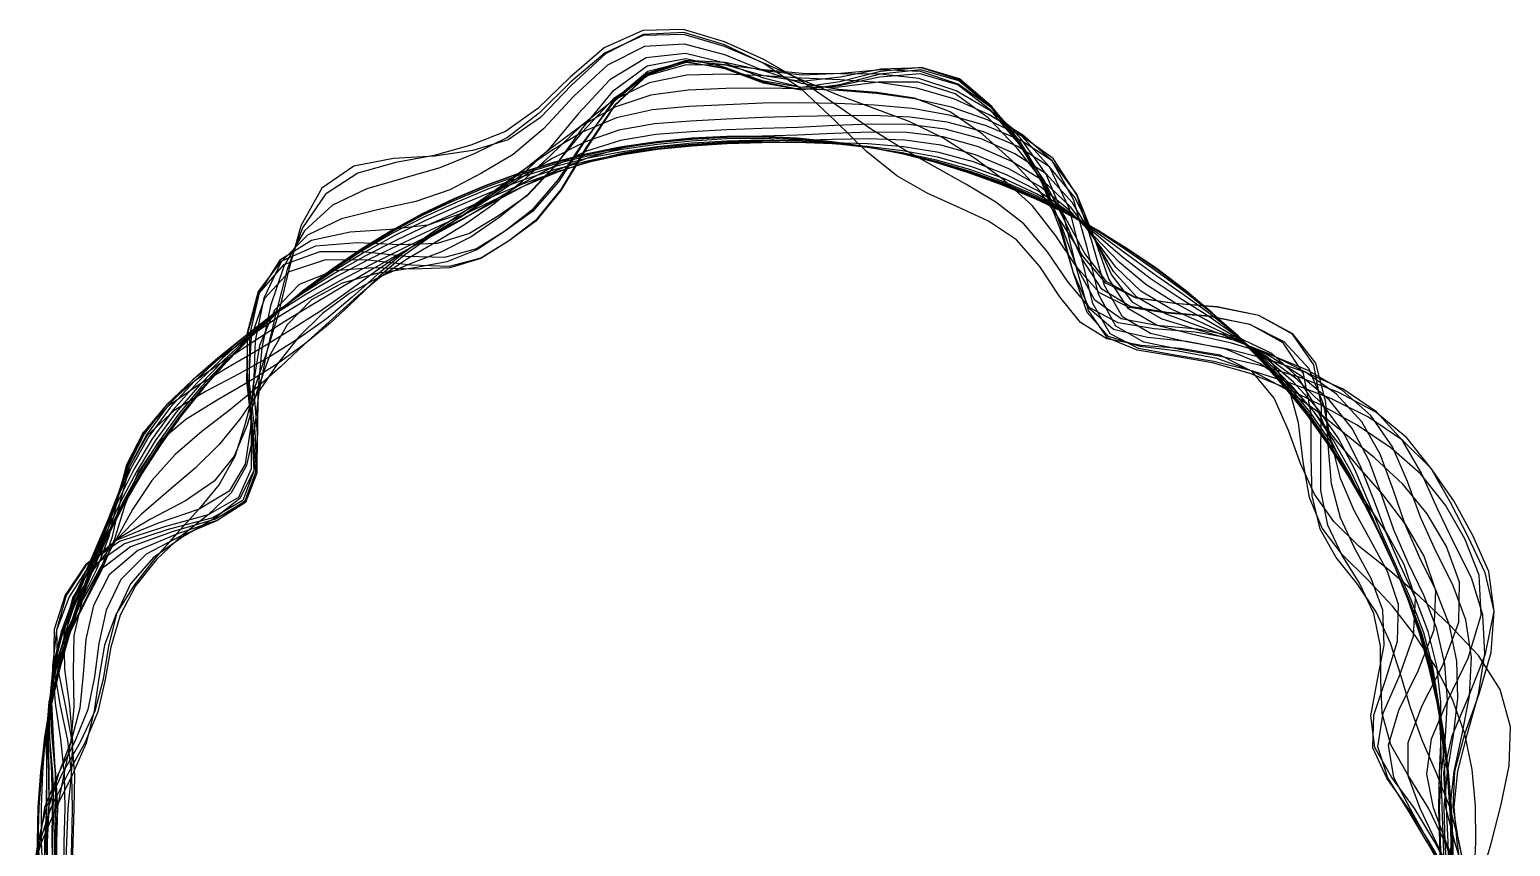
# Model space of a CAD drawing. Header units: millimetres. Extents: x -106 to 109, y -116 to 115.
# Drawn here: x -101.2 to 108.4, y -0.6 to 115.1 of the extents above; entities that cross this region are included whole.
import ezdxf

# ---------------------------------------------------------------- set-up
doc = ezdxf.new("R2010")
doc.units = ezdxf.units.MM
doc.header["$MEASUREMENT"] = 0
doc.layers.add('Layer 01', color=12, linetype='Continuous', true_color=0xc80000)

msp = doc.modelspace()

# ---------------------------------------------------------------- linework, layer by layer
at = {"layer": 'Layer 01'}
for points in [[(104.21, -5.2), (105.73, 0), (107.06, 5.34), (108.2, 10.83), (108.39, 16.34), (106.96, 21.62), (103.88, 26.45), (99.79, 30.78), (95.56, 34.78), (91.3, 38.49), (87, 41.9), (83.4, 45.42), (80.65, 49.29), (78.66, 53.63), (77, 58.32), (74.96, 62.9), (71.86, 66.67), (67.31, 69.01), (61.71, 69.93), (56.12, 70.37), (51.28, 71.32), (47.54, 73.6), (44.61, 77.27), (41.81, 81.56), (38.5, 85.33), (34.52, 87.97), (30.22, 89.94), (25.86, 91.93), (21.55, 94.41), (17.25, 97.85), (12.81, 102.2), (8, 106.71), (2.75, 110.3), (-2.82, 112.94), (-8.59, 114.69), (-14.34, 114.42), (-19.69, 111.68), (-24.47, 107.22), (-28.88, 102.65), (-33.43, 99.49), (-38.45, 97.97), (-43.85, 97.18), (-49.66, 96.86), (-55.29, 95.77), (-59.83, 92.63), (-62.79, 87.33), (-64.53, 80.92), (-65.97, 74.75), (-67.64, 69.35), (-69.34, 64.34), (-70.65, 59.29), (-72.13, 54.63), (-74.34, 50.68), (-77.22, 47.19), (-80.35, 43.76), (-83.43, 40.18), (-86.39, 36.42), (-88.92, 32.37), (-90.56, 27.93), (-91.39, 23.27), (-92.01, 18.6), (-93.18, 14.04), (-95.14, 9.52), (-97.45, 4.86), (-99.49, 0), (-101.17, -5.05)], [(103.26, -5.15), (103.49, 0), (103.47, 5.16), (103, 10.31), (101.92, 15.36), (100.18, 20.25), (97.8, 24.9), (94.9, 29.27), (91.74, 33.39), (88.23, 37.19), (84.59, 40.74), (81.73, 44.51), (79.94, 48.85), (79.05, 53.9), (78.41, 59.39), (77, 64.61), (74.08, 68.73), (69.49, 71.24), (63.78, 72.27), (57.99, 72.72), (52.89, 73.56), (48.89, 75.7), (45.79, 79.31), (42.87, 83.63), (39.52, 87.59), (35.58, 90.65), (31.31, 93.2), (26.92, 95.67), (22.42, 98.21), (17.82, 101.05), (13.08, 104.35), (8.08, 107.81), (2.76, 110.85), (-2.83, 113.36), (-8.63, 115.1), (-14.41, 114.98), (-19.84, 112.51), (-24.73, 108.33), (-29.24, 103.92), (-33.82, 100.65), (-38.74, 98.72), (-43.9, 97.29), (-49.36, 96.28), (-54.73, 94.79), (-59.29, 91.8), (-62.57, 87.04), (-64.71, 81.15), (-66.26, 75.08), (-67.64, 69.34), (-68.74, 63.78), (-69.41, 58.24), (-70.46, 53.37), (-72.64, 49.52), (-75.91, 46.39), (-79.67, 43.39), (-83.21, 40.07), (-86.17, 36.32), (-88.34, 32.15), (-89.66, 27.66), (-90.49, 23.04), (-91.53, 18.5), (-93.33, 14.07), (-95.8, 9.59), (-98.16, 4.9), (-99.76, 0), (-100.99, -5.04)], [(102.19, -5.1), (101.15, 0), (99.83, 4.98), (97.94, 9.8), (95.91, 14.46), (94.24, 19.05), (92.9, 23.65), (91.43, 28.2), (89.46, 32.56), (86.74, 36.56), (83.75, 40.33), (81.48, 44.37), (80.33, 49.09), (80.17, 54.66), (80.17, 60.73), (79.12, 66.39), (76.22, 70.72), (71.55, 73.36), (65.74, 74.49), (59.78, 74.96), (54.45, 75.73), (50.26, 77.82), (47.02, 81.45), (44.04, 85.91), (40.69, 90.17), (36.79, 93.73), (32.56, 96.9), (28.07, 99.77), (23.3, 102.08), (18.33, 103.95), (13.26, 105.82), (8.09, 107.97), (2.75, 110.36), (-2.81, 112.72), (-8.57, 114.4), (-14.32, 114.27), (-19.72, 111.83), (-24.58, 107.69), (-29.05, 103.26), (-33.54, 99.82), (-38.27, 97.5), (-43.1, 95.52), (-48.21, 94.04), (-53.45, 92.57), (-58.29, 90.25), (-62.26, 86.6), (-65.14, 81.68), (-67.06, 75.99), (-68.3, 70.03), (-68.87, 63.91), (-68.9, 57.81), (-69.42, 52.59), (-71.42, 48.7), (-75.02, 45.84), (-79.47, 43.28), (-83.69, 40.3), (-86.88, 36.62), (-88.89, 32.35), (-90, 27.76), (-90.76, 23.11), (-91.93, 18.58), (-93.99, 14.17), (-96.61, 9.67), (-98.83, 4.93), (-99.99, 0), (-100.76, -5.03)], [(101.18, -5.05), (99.1, 0), (96.81, 4.83), (93.95, 9.4), (91.48, 13.79), (90.23, 18.24), (90.06, 22.93), (89.99, 27.76), (89.08, 32.42), (87.02, 36.68), (84.51, 40.7), (82.53, 44.94), (81.56, 49.84), (81.54, 55.59), (81.65, 61.84), (80.57, 67.61), (77.55, 71.95), (72.79, 74.63), (66.91, 75.82), (60.86, 76.32), (55.41, 77.08), (51.15, 79.2), (47.91, 82.98), (44.97, 87.71), (41.68, 92.37), (37.87, 96.5), (33.69, 100.28), (29.1, 103.44), (24.05, 105.39), (18.73, 106.2), (13.36, 106.61), (8.06, 107.49), (2.73, 109.27), (-2.78, 111.51), (-8.47, 113.05), (-14.13, 112.73), (-19.41, 110.06), (-24.12, 105.7), (-28.43, 101.06), (-32.73, 97.4), (-37.2, 94.79), (-41.7, 92.42), (-46.53, 90.76), (-51.75, 89.64), (-57.04, 88.31), (-61.82, 85.99), (-65.57, 82.22), (-68, 77.06), (-69.27, 71.02), (-69.47, 64.46), (-68.97, 57.88), (-69.01, 52.27), (-70.78, 48.26), (-74.6, 45.59), (-79.72, 43.42), (-84.69, 40.79), (-88.28, 37.21), (-90.34, 32.88), (-91.37, 28.18), (-91.97, 23.42), (-92.94, 18.79), (-94.79, 14.29), (-97.15, 9.72), (-99.04, 4.94), (-99.79, 0), (-100.22, -5)], [(100.37, -5.01), (97.68, 0), (94.86, 4.73), (91.62, 9.17), (89.21, 13.45), (88.62, 17.91), (89.52, 22.79), (90.53, 27.92), (90.34, 32.88), (88.68, 37.38), (86.38, 41.6), (84.36, 45.94), (83.08, 50.77), (82.62, 56.33), (82.28, 62.33), (80.85, 67.84), (77.59, 72), (72.77, 74.6), (66.9, 75.81), (60.86, 76.32), (55.44, 77.11), (51.26, 79.37), (48.16, 83.41), (45.38, 88.52), (42.26, 93.65), (38.58, 98.31), (34.48, 102.62), (29.83, 106.01), (24.57, 107.67), (18.98, 107.64), (13.4, 106.94), (8.01, 106.89), (2.7, 108.22), (-2.75, 110.36), (-8.37, 111.74), (-13.92, 111.09), (-19.04, 107.99), (-23.55, 103.19), (-27.63, 98.22), (-31.7, 94.34), (-35.93, 91.56), (-40.17, 89.03), (-44.81, 87.41), (-50.11, 86.78), (-55.81, 86.41), (-61.29, 85.25), (-65.77, 82.47), (-68.68, 77.83), (-70.07, 71.84), (-70.09, 65.03), (-69.3, 58.15), (-69.03, 52.29), (-70.62, 48.15), (-74.61, 45.59), (-80.25, 43.7), (-85.87, 41.35), (-89.9, 37.89), (-92.15, 33.54), (-93.2, 28.75), (-93.57, 23.83), (-94.08, 19.02), (-95.31, 14.37), (-97.08, 9.71), (-98.51, 4.92), (-98.97, 0), (-99.19, -4.95)], [(102.1, -5.1), (100.51, 0), (99.26, 4.95), (98.98, 9.9), (100.17, 15.1), (102.49, 20.72), (104.88, 26.71), (106.08, 32.72), (105.33, 38.34), (103.08, 43.45), (100.39, 48.35), (97.19, 52.93), (93.17, 56.93), (88.32, 60.21), (82.96, 62.84), (77.43, 64.97), (71.93, 66.74), (66.42, 68.09), (60.9, 69), (55.77, 69.94), (51.77, 72.01), (49.28, 76.3), (47.73, 82.67), (45.99, 89.7), (43.17, 95.67), (39.26, 100.02), (34.81, 103.6), (29.95, 106.44), (24.69, 108.16), (19.18, 108.79), (13.64, 108.83), (8.16, 108.9), (2.73, 109.39), (-2.74, 110.07), (-8.25, 110.1), (-13.61, 108.62), (-18.56, 105.28), (-22.96, 100.6), (-26.93, 95.71), (-30.79, 91.63), (-34.73, 88.49), (-38.69, 85.75), (-42.87, 83.63), (-47.29, 81.91), (-51.71, 80.06), (-55.89, 77.74), (-59.72, 74.88), (-63.12, 71.52), (-66.08, 67.75), (-68.76, 63.8), (-71.4, 59.91), (-74.35, 56.32), (-77.75, 53.01), (-81.49, 49.8), (-85.33, 46.47), (-88.94, 42.83), (-92.04, 38.8), (-94.65, 34.45), (-96.66, 29.82), (-97.79, 24.9), (-98.07, 19.83), (-97.84, 14.75), (-97.54, 9.76), (-97.49, 4.87), (-97.69, 0), (-97.7, -4.88)], [(101.36, -5.06), (99.29, 0), (97.52, 4.87), (96.54, 9.66), (97.23, 14.66), (99.55, 20.12), (102.42, 26.08), (104.26, 32.16), (103.99, 37.85), (101.94, 42.97), (99.18, 47.76), (95.72, 52.12), (91.47, 55.89), (86.68, 59.1), (81.7, 61.88), (76.66, 64.32), (71.54, 66.38), (66.24, 67.92), (60.78, 68.87), (55.56, 69.68), (51.37, 71.45), (48.66, 75.34), (46.98, 81.38), (45.29, 88.34), (42.71, 94.65), (39.12, 99.67), (34.94, 104), (30.22, 107.39), (24.92, 109.19), (19.29, 109.42), (13.65, 108.88), (8.14, 108.63), (2.73, 109.28), (-2.75, 110.43), (-8.3, 110.71), (-13.65, 108.95), (-18.49, 104.89), (-22.68, 99.35), (-26.4, 93.81), (-30.08, 89.52), (-33.94, 86.49), (-37.86, 83.9), (-42.14, 82.21), (-46.95, 81.31), (-52.02, 80.54), (-56.94, 79.19), (-61.27, 76.82), (-64.7, 73.31), (-67.2, 68.9), (-68.96, 63.99), (-70.4, 59.07), (-72.21, 54.7), (-75.04, 51.16), (-79.13, 48.36), (-84.08, 45.79), (-88.94, 42.83), (-92.8, 39.12), (-95.57, 34.78), (-97.36, 30.03), (-97.94, 24.94), (-97.55, 19.72), (-96.81, 14.59), (-96.29, 9.64), (-96.2, 4.8), (-96.33, 0), (-96.39, -4.81)], [(100.35, -5.01), (97.88, 0), (95.62, 4.77), (93.92, 9.4), (93.91, 14.15), (95.9, 19.39), (98.88, 25.18), (101.09, 31.18), (101.18, 36.83), (99.34, 41.88), (96.61, 46.53), (93.16, 50.73), (89.14, 54.47), (84.93, 57.91), (80.79, 61.19), (76.53, 64.22), (71.91, 66.72), (66.84, 68.53), (61.37, 69.55), (56, 70.22), (51.51, 71.65), (48.47, 75.05), (46.55, 80.62), (44.77, 87.33), (42.32, 93.78), (38.97, 99.3), (35.01, 104.21), (30.38, 107.98), (25.04, 109.71), (19.3, 109.48), (13.58, 108.36), (8.08, 107.77), (2.71, 108.55), (-2.75, 110.12), (-8.29, 110.67), (-13.64, 108.83), (-18.4, 104.38), (-22.45, 98.34), (-26.01, 92.45), (-29.59, 88.07), (-33.42, 85.16), (-37.32, 82.7), (-41.71, 81.36), (-46.87, 81.19), (-52.56, 81.38), (-58.18, 80.92), (-63.01, 79.01), (-66.51, 75.36), (-68.63, 70.36), (-69.58, 64.56), (-69.93, 58.68), (-70.68, 53.54), (-72.92, 49.72), (-77.19, 47.17), (-82.97, 45.18), (-88.82, 42.77), (-93.26, 39.31), (-96.13, 34.99), (-97.68, 30.13), (-97.78, 24.9), (-96.87, 19.58), (-95.81, 14.44), (-95.22, 9.53), (-95.15, 4.75), (-95.25, 0), (-95.36, -4.76)], [(99.84, -4.98), (96.96, 0), (94.03, 4.69), (90.9, 9.1), (88.93, 13.4), (89.05, 18), (90.75, 23.11), (92.39, 28.5), (92.53, 33.68), (90.98, 38.35), (88.65, 42.69), (86.29, 46.99), (84.36, 51.55), (83.06, 56.63), (81.92, 62.05), (79.91, 67.05), (76.39, 70.88), (71.53, 73.33), (65.75, 74.51), (59.83, 75.02), (54.56, 75.89), (50.59, 78.33), (47.74, 82.69), (45.23, 88.23), (42.34, 93.84), (38.84, 98.96), (34.83, 103.68), (30.19, 107.29), (24.84, 108.83), (19.11, 108.38), (13.42, 107.12), (7.99, 106.58), (2.69, 107.68), (-2.74, 109.75), (-8.31, 110.95), (-13.78, 109.92), (-18.75, 106.31), (-23.05, 101), (-26.91, 95.65), (-30.77, 91.57), (-34.83, 88.75), (-38.91, 86.23), (-43.47, 84.79), (-48.84, 84.6), (-54.82, 84.88), (-60.71, 84.45), (-65.62, 82.28), (-68.84, 78.01), (-70.37, 72.15), (-70.4, 65.33), (-69.57, 58.37), (-69.21, 52.42), (-70.75, 48.24), (-74.86, 45.75), (-80.85, 44.03), (-86.91, 41.85), (-91.29, 38.48), (-93.78, 34.13), (-94.91, 29.28), (-95.02, 24.2), (-94.92, 19.19), (-95.33, 14.37), (-96.33, 9.64), (-97.27, 4.85), (-97.56, 0), (-97.72, -4.88)], [(99.6, -4.97), (96.86, 0), (94.24, 4.7), (91.91, 9.2), (91.16, 13.74), (92.59, 18.72), (95.34, 24.28), (97.59, 30.1), (97.85, 35.61), (96.17, 40.54), (93.55, 45.05), (90.36, 49.21), (86.92, 53.12), (83.64, 57.03), (80.55, 61.02), (77.16, 64.75), (73.03, 67.76), (68.11, 69.83), (62.58, 70.91), (57.01, 71.48), (52.21, 72.62), (48.81, 75.57), (46.57, 80.66), (44.61, 87.01), (42.13, 93.36), (38.88, 99.06), (35.01, 104.21), (30.42, 108.11), (25.05, 109.74), (19.25, 109.19), (13.5, 107.69), (8.01, 106.9), (2.69, 107.79), (-2.73, 109.65), (-8.28, 110.46), (-13.63, 108.76), (-18.39, 104.32), (-22.42, 98.23), (-25.97, 92.3), (-29.55, 87.95), (-33.41, 85.12), (-37.32, 82.72), (-41.8, 81.54), (-47.19, 81.74), (-53.26, 82.46), (-59.31, 82.49), (-64.44, 80.8), (-67.95, 77), (-69.81, 71.57), (-70.21, 65.14), (-69.8, 58.57), (-69.82, 52.88), (-71.61, 48.82), (-75.9, 46.38), (-82.09, 44.7), (-88.44, 42.59), (-93.16, 39.27), (-96, 34.94), (-97.36, 30.03), (-97.2, 24.75), (-96.15, 19.44), (-95.17, 14.34), (-94.81, 9.49), (-94.93, 4.74), (-95.05, 0), (-95.19, -4.75)], [(99.49, -4.97), (96.63, 0), (93.81, 4.68), (91.02, 9.11), (89.61, 13.51), (90.4, 18.27), (92.68, 23.6), (94.69, 29.21), (94.95, 34.56), (93.36, 39.35), (90.88, 43.77), (88.09, 47.97), (85.39, 52.18), (83.12, 56.67), (81.06, 61.4), (78.41, 65.8), (74.63, 69.25), (69.77, 71.53), (64.12, 72.66), (58.36, 73.18), (53.3, 74.14), (49.59, 76.79), (47.04, 81.48), (44.82, 87.43), (42.18, 93.47), (38.85, 98.98), (34.95, 104.03), (30.34, 107.84), (24.97, 109.4), (19.18, 108.79), (13.44, 107.29), (7.98, 106.54), (2.68, 107.52), (-2.73, 109.53), (-8.28, 110.55), (-13.68, 109.16), (-18.52, 105.05), (-22.66, 99.26), (-26.32, 93.56), (-30.01, 89.33), (-33.95, 86.51), (-37.94, 84.07), (-42.46, 82.83), (-47.9, 82.97), (-54.02, 83.65), (-60.12, 83.62), (-65.24, 81.81), (-68.66, 77.8), (-70.33, 72.1), (-70.46, 65.38), (-69.72, 58.5), (-69.42, 52.58), (-71.01, 48.41), (-75.22, 45.97), (-81.42, 44.34), (-87.76, 42.26), (-92.41, 38.95), (-95.11, 34.62), (-96.33, 29.72), (-96.22, 24.5), (-95.51, 19.31), (-95.08, 14.33), (-95.3, 9.54), (-95.78, 4.78), (-95.97, 0), (-96.12, -4.8)], [(102.2, -5.1), (101.08, 0), (100.31, 5.01), (100.54, 10.06), (101.96, 15.37), (103.99, 21.02), (105.66, 26.9), (106.08, 32.72), (104.84, 38.16), (102.45, 43.18), (99.91, 48.12), (97.18, 52.92), (93.74, 57.28), (89.33, 60.9), (84.1, 63.71), (78.48, 65.86), (72.83, 67.57), (67.18, 68.87), (61.6, 69.8), (56.5, 70.85), (52.57, 73.12), (50.12, 77.61), (48.54, 84.07), (46.63, 90.96), (43.54, 96.5), (39.32, 100.19), (34.62, 103.03), (29.62, 105.29), (24.38, 106.79), (18.97, 107.61), (13.53, 107.99), (8.11, 108.24), (2.71, 108.54), (-2.71, 108.78), (-8.14, 108.64), (-13.48, 107.55), (-18.53, 105.09), (-23.15, 101.44), (-27.39, 97.34), (-31.44, 93.58), (-35.48, 90.4), (-39.49, 87.53), (-43.6, 85.05), (-47.71, 82.64), (-51.63, 79.93), (-55.28, 76.89), (-58.78, 73.71), (-62.25, 70.54), (-65.68, 67.34), (-69.21, 64.22), (-72.91, 61.17), (-76.79, 58.17), (-80.58, 54.94), (-83.87, 51.25), (-86.59, 47.15), (-88.98, 42.85), (-91.36, 38.51), (-93.8, 34.14), (-95.97, 29.6), (-97.54, 24.84), (-98.37, 19.89), (-98.56, 14.86), (-98.46, 9.85), (-98.47, 4.91), (-98.72, 0), (-98.7, -4.93)], [(101.6, -5.07), (100.87, 0), (100.45, 5.01), (100.96, 10.1), (102.34, 15.43), (103.89, 21), (104.79, 26.68), (104.5, 32.23), (102.87, 37.44), (100.42, 42.33), (98.08, 47.23), (95.85, 52.2), (93.13, 56.91), (89.42, 60.97), (84.71, 64.17), (79.35, 66.59), (73.79, 68.47), (68.15, 69.87), (62.57, 70.9), (57.47, 72.06), (53.5, 74.41), (50.95, 78.88), (49.17, 85.16), (47.02, 91.71), (43.69, 96.83), (39.26, 100.02), (34.38, 102.34), (29.29, 104.1), (24.04, 105.31), (18.7, 106.05), (13.34, 106.48), (8, 106.72), (2.66, 106.82), (-2.66, 106.76), (-7.98, 106.52), (-13.26, 105.81), (-18.36, 104.14), (-23.15, 101.44), (-27.6, 98.1), (-31.83, 94.72), (-35.94, 91.58), (-40.01, 88.67), (-44.09, 86), (-48.05, 83.22), (-51.73, 80.1), (-55.18, 76.75), (-58.63, 73.52), (-62.27, 70.56), (-66.1, 67.77), (-70.23, 65.17), (-74.62, 62.62), (-79.06, 59.89), (-82.97, 56.57), (-85.82, 52.44), (-87.67, 47.74), (-89.16, 42.94), (-91.04, 38.38), (-93.36, 33.98), (-95.59, 29.49), (-97.37, 24.79), (-98.46, 19.9), (-98.83, 14.9), (-98.78, 9.88), (-98.78, 4.93), (-99.05, 0), (-99.02, -4.94)], [(100.56, -5.02), (100.09, 0), (99.86, 4.98), (100.43, 10.05), (101.58, 15.31), (102.62, 20.75), (102.9, 26.2), (102.1, 31.49), (100.26, 36.49), (97.84, 41.24), (95.67, 46.07), (93.82, 51.09), (91.68, 56.02), (88.66, 60.45), (84.57, 64.06), (79.67, 66.85), (74.39, 69.03), (68.93, 70.67), (63.45, 71.9), (58.38, 73.21), (54.33, 75.57), (51.56, 79.82), (49.48, 85.7), (47.05, 91.78), (43.55, 96.52), (39.04, 99.46), (34.11, 101.53), (28.98, 103), (23.72, 103.91), (18.41, 104.4), (13.11, 104.65), (7.85, 104.73), (2.61, 104.68), (-2.61, 104.46), (-7.81, 104.19), (-13, 103.73), (-18.09, 102.6), (-22.95, 100.56), (-27.52, 97.83), (-31.85, 94.81), (-36.03, 91.8), (-40.14, 88.96), (-44.24, 86.3), (-48.21, 83.5), (-51.94, 80.42), (-55.51, 77.21), (-59.14, 74.16), (-63.01, 71.4), (-67.11, 68.8), (-71.53, 66.37), (-76.17, 63.91), (-80.72, 61.14), (-84.51, 57.62), (-87.03, 53.18), (-88.42, 48.15), (-89.52, 43.11), (-91.19, 38.44), (-93.46, 34.01), (-95.66, 29.51), (-97.41, 24.8), (-98.42, 19.9), (-98.68, 14.87), (-98.51, 9.86), (-98.43, 4.91), (-98.68, 0), (-98.65, -4.92)], [(99.49, -4.97), (99.17, 0), (99.02, 4.94), (99.47, 9.95), (100.32, 15.12), (100.94, 20.4), (100.82, 25.67), (99.77, 30.77), (97.89, 35.63), (95.57, 40.28), (93.49, 45.02), (91.8, 49.99), (89.95, 54.97), (87.36, 59.56), (83.78, 63.46), (79.37, 66.6), (74.48, 69.1), (69.32, 71.07), (64.05, 72.58), (59.09, 74.09), (54.97, 76.45), (51.93, 80.4), (49.5, 85.73), (46.8, 91.28), (43.18, 95.69), (38.69, 98.57), (33.81, 100.62), (28.7, 102), (23.44, 102.71), (18.15, 102.93), (12.9, 102.91), (7.7, 102.79), (2.56, 102.66), (-2.55, 102.41), (-7.65, 102.14), (-12.75, 101.76), (-17.78, 100.86), (-22.64, 99.18), (-27.24, 96.83), (-31.62, 94.12), (-35.84, 91.32), (-39.99, 88.64), (-44.15, 86.12), (-48.24, 83.56), (-52.2, 80.82), (-56.07, 77.99), (-60, 75.23), (-64.09, 72.62), (-68.3, 70.02), (-72.71, 67.47), (-77.24, 64.81), (-81.57, 61.78), (-85.11, 58.03), (-87.45, 53.44), (-88.8, 48.36), (-89.95, 43.32), (-91.68, 38.65), (-93.94, 34.19), (-96.06, 29.63), (-97.6, 24.85), (-98.34, 19.88), (-98.33, 14.82), (-97.95, 9.8), (-97.75, 4.88), (-97.96, 0), (-97.93, -4.89)], [(98.57, -4.92), (98.41, 0), (98.26, 4.9), (98.36, 9.84), (98.59, 14.86), (98.56, 19.92), (97.97, 24.95), (96.74, 29.84), (94.96, 34.56), (92.85, 39.14), (90.84, 43.75), (89.05, 48.5), (87.19, 53.28), (84.87, 57.86), (81.84, 61.99), (78.15, 65.58), (74.01, 68.67), (69.54, 71.3), (64.87, 73.51), (60.27, 75.57), (56.11, 78.04), (52.58, 81.41), (49.43, 85.61), (46.13, 89.98), (42.27, 93.69), (37.84, 96.43), (33.1, 98.52), (28.11, 99.91), (22.95, 100.54), (17.74, 100.6), (12.58, 100.37), (7.5, 100.13), (2.49, 100), (-2.49, 99.83), (-7.46, 99.55), (-12.42, 99.13), (-17.34, 98.32), (-22.13, 96.96), (-26.76, 95.1), (-31.23, 92.94), (-35.57, 90.63), (-39.85, 88.31), (-44.15, 86.12), (-48.5, 84), (-52.85, 81.83), (-57.19, 79.55), (-61.51, 77.13), (-65.77, 74.53), (-69.93, 71.7), (-74.04, 68.7), (-78.06, 65.5), (-81.78, 61.95), (-84.9, 57.88), (-87.22, 53.3), (-88.97, 48.45), (-90.63, 43.64), (-92.61, 39.04), (-94.81, 34.51), (-96.69, 29.83), (-97.89, 24.93), (-98.28, 19.87), (-98.03, 14.78), (-97.54, 9.76), (-97.29, 4.86), (-97.4, 0), (-97.34, -4.86)], [(98.73, -4.93), (98.5, 0), (98.36, 4.91), (98.65, 9.87), (99.18, 14.95), (99.47, 20.11), (99.1, 25.23), (97.96, 30.22), (96.12, 34.99), (93.92, 39.59), (91.9, 44.26), (90.19, 49.12), (88.39, 54.02), (86, 58.63), (82.75, 62.68), (78.74, 66.07), (74.24, 68.89), (69.43, 71.19), (64.46, 73.04), (59.66, 74.81), (55.5, 77.2), (52.21, 80.84), (49.42, 85.6), (46.43, 90.57), (42.71, 94.66), (38.27, 97.52), (33.47, 99.63), (28.42, 101.01), (23.2, 101.65), (17.93, 101.71), (12.72, 101.5), (7.59, 101.26), (2.52, 101.1), (-2.52, 100.9), (-7.54, 100.63), (-12.56, 100.24), (-17.53, 99.39), (-22.34, 97.88), (-26.95, 95.77), (-31.36, 93.34), (-35.63, 90.78), (-39.83, 88.27), (-44.05, 85.93), (-48.29, 83.64), (-52.49, 81.27), (-56.66, 78.81), (-60.85, 76.3), (-65.07, 73.74), (-69.29, 71.04), (-73.55, 68.25), (-77.81, 65.29), (-81.8, 61.96), (-85.09, 58.01), (-87.38, 53.4), (-88.92, 48.42), (-90.33, 43.5), (-92.2, 38.87), (-94.46, 34.38), (-96.47, 29.76), (-97.79, 24.9), (-98.27, 19.87), (-98.03, 14.78), (-97.5, 9.76), (-97.23, 4.85), (-97.38, 0), (-97.35, -4.86)], [(100.2, -5), (100.23, 0), (100.04, 4.99), (99.63, 9.97), (99, 14.92), (98.14, 19.84), (97.02, 24.7), (95.63, 29.5), (93.99, 34.21), (92.11, 38.83), (90.03, 43.36), (87.77, 47.8), (85.33, 52.15), (82.69, 56.38), (79.82, 60.46), (76.72, 64.37), (73.4, 68.1), (69.89, 71.65), (66.19, 75), (62.32, 78.15), (58.33, 81.13), (54.23, 83.97), (50.03, 86.65), (45.7, 89.13), (41.23, 91.37), (36.63, 93.34), (31.93, 95.02), (27.13, 96.42), (22.26, 97.55), (17.36, 98.43), (12.42, 99.08), (7.46, 99.5), (2.49, 99.68), (-2.48, 99.62), (-7.44, 99.32), (-12.38, 98.83), (-17.3, 98.12), (-22.18, 97.19), (-27.01, 95.99), (-31.76, 94.53), (-36.43, 92.83), (-41.02, 90.91), (-45.53, 88.8), (-49.92, 86.47), (-54.19, 83.9), (-58.31, 81.11), (-62.3, 78.12), (-66.15, 74.95), (-69.87, 71.63), (-73.45, 68.15), (-76.87, 64.5), (-80.08, 60.65), (-83.02, 56.6), (-85.68, 52.36), (-88.08, 47.97), (-90.26, 43.47), (-92.25, 38.89), (-94.04, 34.23), (-95.6, 29.49), (-96.95, 24.69), (-98.1, 19.83), (-99, 14.92), (-99.65, 9.97), (-100, 4.99), (-100.08, 0), (-99.88, -4.98)], [(100.03, -4.99), (100.11, 0), (99.95, 4.99), (99.56, 9.96), (98.93, 14.91), (98.06, 19.82), (96.95, 24.69), (95.58, 29.48), (93.97, 34.2), (92.12, 38.83), (90.06, 43.37), (87.78, 47.81), (85.31, 52.13), (82.64, 56.34), (79.75, 60.41), (76.65, 64.32), (73.35, 68.05), (69.86, 71.62), (66.19, 75), (62.35, 78.19), (58.37, 81.19), (54.26, 84.01), (50.02, 86.64), (45.66, 89.07), (41.18, 91.26), (36.58, 93.2), (31.88, 94.89), (27.1, 96.33), (22.26, 97.51), (17.36, 98.46), (12.43, 99.17), (7.47, 99.64), (2.49, 99.86), (-2.49, 99.83), (-7.46, 99.56), (-12.41, 99.06), (-17.34, 98.34), (-22.23, 97.38), (-27.06, 96.17), (-31.82, 94.71), (-36.5, 93), (-41.09, 91.07), (-45.59, 88.93), (-49.97, 86.56), (-54.23, 83.96), (-58.35, 81.15), (-62.32, 78.14), (-66.15, 74.95), (-69.83, 71.59), (-73.35, 68.06), (-76.7, 64.36), (-79.86, 60.49), (-82.78, 56.44), (-85.46, 52.23), (-87.91, 47.87), (-90.14, 43.41), (-92.16, 38.85), (-93.96, 34.2), (-95.53, 29.47), (-96.89, 24.67), (-98.03, 19.82), (-98.94, 14.91), (-99.58, 9.96), (-99.96, 4.99), (-100.06, 0), (-99.9, -4.99)], [(99.91, -4.99), (100.02, 0), (99.89, 4.99), (99.51, 9.96), (98.89, 14.91), (98.02, 19.82), (96.91, 24.68), (95.56, 29.48), (93.96, 34.2), (92.14, 38.84), (90.08, 43.38), (87.81, 47.82), (85.32, 52.14), (82.62, 56.33), (79.72, 60.39), (76.61, 64.29), (73.31, 68.03), (69.83, 71.6), (66.17, 74.98), (62.35, 78.19), (58.38, 81.2), (54.26, 84.01), (50.01, 86.62), (45.63, 89.01), (41.14, 91.18), (36.55, 93.12), (31.86, 94.82), (27.09, 96.28), (22.25, 97.5), (17.36, 98.48), (12.43, 99.21), (7.47, 99.7), (2.49, 99.95), (-2.49, 99.94), (-7.47, 99.68), (-12.43, 99.19), (-17.36, 98.45), (-22.25, 97.47), (-27.08, 96.25), (-31.84, 94.78), (-36.53, 93.07), (-41.12, 91.13), (-45.61, 88.97), (-49.99, 86.59), (-54.25, 83.99), (-58.37, 81.18), (-62.34, 78.17), (-66.16, 74.97), (-69.82, 71.59), (-73.31, 68.03), (-76.63, 64.3), (-79.74, 60.4), (-82.66, 56.36), (-85.36, 52.16), (-87.84, 47.83), (-90.1, 43.39), (-92.14, 38.84), (-93.96, 34.2), (-95.54, 29.47), (-96.9, 24.67), (-98.01, 19.81), (-98.89, 14.91), (-99.52, 9.96), (-99.9, 4.99), (-100.01, 0), (-99.88, -4.98)], [(99.88, -4.98), (100, 0), (99.88, 4.98), (99.5, 9.96), (98.88, 14.9), (98.02, 19.81), (96.91, 24.68), (95.56, 29.48), (93.97, 34.2), (92.15, 38.84), (90.1, 43.39), (87.82, 47.83), (85.33, 52.14), (82.62, 56.33), (79.71, 60.38), (76.6, 64.28), (73.31, 68.02), (69.82, 71.59), (66.17, 74.98), (62.35, 78.18), (58.37, 81.19), (54.25, 84), (50, 86.6), (45.62, 88.99), (41.13, 91.15), (36.53, 93.09), (31.85, 94.79), (27.08, 96.26), (22.25, 97.49), (17.36, 98.48), (12.43, 99.22), (7.47, 99.72), (2.49, 99.97), (-2.49, 99.97), (-7.47, 99.72), (-12.43, 99.22), (-17.36, 98.48), (-22.25, 97.49), (-27.08, 96.26), (-31.85, 94.79), (-36.53, 93.09), (-41.13, 91.15), (-45.62, 88.99), (-50, 86.6), (-54.25, 84), (-58.37, 81.19), (-62.35, 78.18), (-66.17, 74.98), (-69.82, 71.59), (-73.31, 68.02), (-76.6, 64.28), (-79.71, 60.38), (-82.62, 56.33), (-85.33, 52.14), (-87.82, 47.83), (-90.1, 43.39), (-92.15, 38.84), (-93.97, 34.2), (-95.56, 29.48), (-96.91, 24.68), (-98.02, 19.81), (-98.88, 14.9), (-99.5, 9.96), (-99.88, 4.98), (-100, 0), (-99.88, -4.98)], [(100.29, -5.01), (100.27, 0), (100.04, 4.99), (99.63, 9.97), (99.04, 14.93), (98.21, 19.85), (97.11, 24.73), (95.7, 29.52), (94.02, 34.22), (92.11, 38.83), (90.02, 43.35), (87.79, 47.81), (85.4, 52.19), (82.81, 56.46), (79.96, 60.57), (76.84, 64.47), (73.47, 68.17), (69.9, 71.67), (66.13, 74.94), (62.21, 78.01), (58.19, 80.94), (54.12, 83.8), (49.98, 86.57), (45.73, 89.19), (41.3, 91.54), (36.72, 93.56), (32.01, 95.26), (27.18, 96.62), (22.29, 97.65), (17.35, 98.42), (12.4, 98.97), (7.44, 99.3), (2.48, 99.43), (-2.48, 99.32), (-7.42, 99), (-12.34, 98.51), (-17.25, 97.81), (-22.11, 96.88), (-26.92, 95.67), (-31.65, 94.2), (-36.3, 92.49), (-40.88, 90.59), (-45.39, 88.53), (-49.8, 86.26), (-54.1, 83.77), (-58.26, 81.04), (-62.29, 78.11), (-66.19, 75), (-69.97, 71.73), (-73.63, 68.32), (-77.14, 64.73), (-80.42, 60.91), (-83.38, 56.85), (-86.01, 52.56), (-88.35, 48.11), (-90.48, 43.57), (-92.45, 38.97), (-94.25, 34.3), (-95.81, 29.55), (-97.13, 24.73), (-98.21, 19.85), (-99.04, 14.93), (-99.6, 9.97), (-99.9, 4.99), (-99.95, 0), (-99.72, -4.98)], [(100.14, -5), (100.08, 0), (99.84, 4.98), (99.48, 9.95), (98.97, 14.92), (98.23, 19.86), (97.17, 24.74), (95.77, 29.54), (94.06, 34.23), (92.11, 38.83), (90.02, 43.35), (87.85, 47.84), (85.56, 52.29), (83.04, 56.62), (80.2, 60.75), (77.02, 64.63), (73.56, 68.26), (69.88, 71.64), (65.98, 74.77), (61.95, 77.68), (57.89, 80.52), (53.88, 83.43), (49.88, 86.39), (45.75, 89.24), (41.42, 91.79), (36.87, 93.93), (32.15, 95.69), (27.3, 97.02), (22.36, 97.94), (17.38, 98.54), (12.39, 98.91), (7.43, 99.11), (2.47, 99.17), (-2.47, 99.03), (-7.4, 98.7), (-12.31, 98.21), (-17.19, 97.5), (-22.03, 96.53), (-26.81, 95.27), (-31.5, 93.74), (-36.1, 91.98), (-40.64, 90.07), (-45.14, 88.05), (-49.58, 85.88), (-53.93, 83.5), (-58.16, 80.9), (-62.27, 78.08), (-66.25, 75.08), (-70.12, 71.89), (-73.88, 68.55), (-77.49, 65.02), (-80.84, 61.24), (-83.83, 57.15), (-86.41, 52.8), (-88.66, 48.28), (-90.73, 43.69), (-92.71, 39.08), (-94.56, 34.42), (-96.14, 29.66), (-97.41, 24.8), (-98.34, 19.88), (-98.96, 14.92), (-99.34, 9.94), (-99.53, 4.97), (-99.55, 0), (-99.32, -4.96)], [(99.69, -4.98), (99.59, 0), (99.36, 4.96), (99.11, 9.92), (98.78, 14.89), (98.2, 19.85), (97.24, 24.76), (95.87, 29.57), (94.13, 34.26), (92.14, 38.84), (90.07, 43.38), (88.02, 47.93), (85.86, 52.47), (83.42, 56.88), (80.57, 61.03), (77.29, 64.86), (73.68, 68.36), (69.8, 71.56), (65.7, 74.45), (61.51, 77.13), (57.41, 79.86), (53.51, 82.85), (49.71, 86.11), (45.8, 89.35), (41.61, 92.21), (37.1, 94.53), (32.39, 96.39), (27.5, 97.72), (22.49, 98.52), (17.44, 98.91), (12.41, 99.05), (7.43, 99.09), (2.47, 99.07), (-2.47, 98.92), (-7.39, 98.59), (-12.29, 98.11), (-17.17, 97.38), (-21.98, 96.32), (-26.71, 94.93), (-31.33, 93.26), (-35.87, 91.39), (-40.34, 89.41), (-44.8, 87.39), (-49.25, 85.3), (-53.65, 83.07), (-57.97, 80.63), (-62.19, 77.98), (-66.28, 75.11), (-70.25, 72.02), (-74.11, 68.77), (-77.83, 65.31), (-81.27, 61.56), (-84.28, 57.46), (-86.78, 53.03), (-88.91, 48.42), (-90.89, 43.77), (-92.89, 39.16), (-94.85, 34.52), (-96.5, 29.77), (-97.69, 24.88), (-98.41, 19.89), (-98.72, 14.88), (-98.79, 9.89), (-98.83, 4.93), (-98.85, 0), (-98.66, -4.92)], [(99.04, -4.94), (98.92, 0), (98.72, 4.93), (98.64, 9.87), (98.56, 14.86), (98.22, 19.86), (97.43, 24.81), (96.12, 29.65), (94.36, 34.34), (92.32, 38.92), (90.29, 43.48), (88.37, 48.12), (86.37, 52.78), (84.02, 57.28), (81.11, 61.44), (77.67, 65.17), (73.82, 68.5), (69.68, 71.44), (65.31, 74.01), (60.92, 76.4), (56.79, 78.98), (53.05, 82.13), (49.54, 85.81), (45.92, 89.57), (41.89, 92.84), (37.43, 95.38), (32.71, 97.37), (27.78, 98.73), (22.69, 99.43), (17.56, 99.61), (12.47, 99.53), (7.45, 99.4), (2.48, 99.31), (-2.47, 99.15), (-7.41, 98.85), (-12.33, 98.4), (-17.21, 97.62), (-22.01, 96.43), (-26.68, 94.82), (-31.23, 92.94), (-35.66, 90.87), (-40.05, 88.75), (-44.44, 86.68), (-48.86, 84.62), (-53.27, 82.48), (-57.65, 80.18), (-61.95, 77.69), (-66.16, 74.97), (-70.23, 72.01), (-74.21, 68.86), (-78.06, 65.5), (-81.61, 61.82), (-84.64, 57.71), (-87.05, 53.19), (-89.01, 48.47), (-90.86, 43.75), (-92.87, 39.15), (-94.96, 34.56), (-96.71, 29.83), (-97.87, 24.92), (-98.37, 19.89), (-98.34, 14.82), (-98.09, 9.82), (-97.96, 4.89), (-98.02, 0), (-97.89, -4.89)]]:
    msp.add_lwpolyline(points, dxfattribs=at)

doc.saveas('drawing.dxf')
